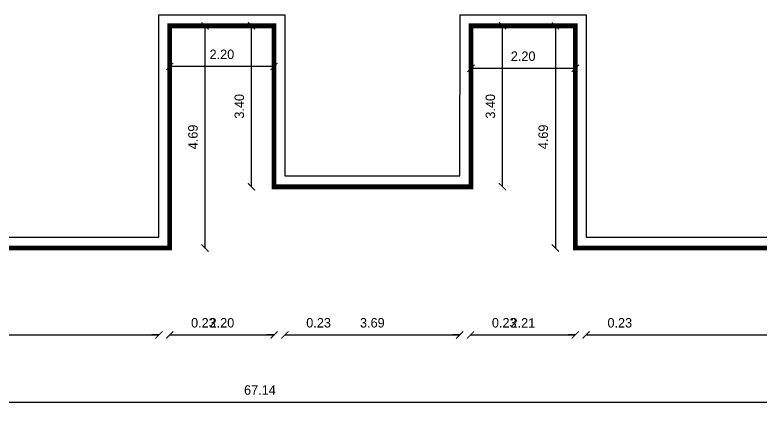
# Model space of a CAD drawing. Header units: metres. Extents: x 6101839 to 6102590, y -6659932 to -6659648.
# Drawn here: x 6102497.78 to 6102513.54, y -6659712.88 to -6659704.61 of the extents above; entities that cross this region are included whole.
import ezdxf

# ---------------------------------------------------------------- set-up
doc = ezdxf.new("R2010")
doc.units = ezdxf.units.M
doc.header["$LTSCALE"] = 500
doc.header["$MEASUREMENT"] = 0
doc.layers.get('0').update_dxf_attribs({"linetype": 'CONTINUOUS'})
doc.layers.get('Defpoints').update_dxf_attribs({"linetype": 'CONTINUOUS'})
for name, color, linetype in [('BLK_1_FLR_3_ROOF_AREA', 54, 'CONTINUOUS'), ('ED', 30, 'CONTINUOUS'), ('wall', 125, 'CONTINUOUS')]:
    doc.layers.add(name, color=color, linetype=linetype)
doc.styles.add('USA TEXT', font='GOTHIC.TTF')
doc.dimstyles.new('1-100-ED', dxfattribs={"dimtxt": 0.2, "dimasz": 0.15, "dimexe": 0.18, "dimexo": 0.0625, "dimgap": 0.15, "dimtad": 1, "dimzin": 0, "dimdsep": 46, "dimtxsty": 'USA TEXT', "dimblk": 'ARCHTICK', "dimcen": 0.1, "dimse1": 1, "dimse2": 1, "dimclrd": 256, "dimclrt": 256, "dimadec": 0, "dimazin": 0, "dimtfac": 1, "dimtofl": 0, "dimtmove": 0, "dimatfit": 3, "dimldrblk": 'ARCHTICK', "dimfxl": 0.18, "dimtolj": 1, "dimtzin": 0, "dimarcsym": 0})

# ---------------------------------------------------------------- blocks, each defined once
blk = doc.blocks.new('_ArchTick')
at = {"color": 0, "linetype": 'ByBlock', "const_width": 0.15}
blk.add_lwpolyline([(-0.5, -0.5), (0.5, 0.5)], dxfattribs=at)
blk = doc.blocks.new('*D91')
at = {"layer": 'Defpoints', "color": 0, "transparency": 16777216}
for p in [(6102481.053, -6659709.307), (6102500.823, -6659709.306), (6102500.823, -6659711.373)]:
    blk.add_point(p, dxfattribs=at)
at = {"layer": 'ED', "lineweight": -2, "transparency": 16777216}
blk.add_line((6102481.053, -6659711.373), (6102500.823, -6659711.373), dxfattribs=at)
at = {"layer": 'ED', "lineweight": -2, "transparency": 16777216, "xscale": 0.15, "yscale": 0.15, "zscale": 0.15, "rotation": 180}
blk.add_blockref('_ArchTick', (6102481.053, -6659711.373), dxfattribs=at)
at = {"layer": 'ED', "lineweight": -2, "transparency": 16777216, "xscale": 0.15, "yscale": 0.15, "zscale": 0.15}
blk.add_blockref('_ArchTick', (6102500.823, -6659711.373), dxfattribs=at)
at = {"layer": 'ED', "transparency": 16777216, "insert": (6102490.938, -6659711.118), "char_height": 0.2, "attachment_point": 5, "style": 'USA TEXT'}
blk.add_mtext('\\A1;19.77', dxfattribs=at)
blk = doc.blocks.new('*D92')
at = {"layer": 'Defpoints', "color": 0, "transparency": 16777216}
for p in [(6102500.823, -6659709.306), (6102501.053, -6659709.537), (6102501.053, -6659711.373)]:
    blk.add_point(p, dxfattribs=at)
at = {"layer": 'ED', "lineweight": -2, "transparency": 16777216}
for p, q in [((6102500.823, -6659711.373), (6102500.673, -6659711.373)), ((6102501.053, -6659711.373), (6102502.174, -6659711.373))]:
    blk.add_line(p, q, dxfattribs=at)
at = {"layer": 'ED', "lineweight": -2, "transparency": 16777216, "xscale": 0.15, "yscale": 0.15, "zscale": 0.15}
blk.add_blockref('_ArchTick', (6102500.823, -6659711.373), dxfattribs=at)
at = {"layer": 'ED', "lineweight": -2, "transparency": 16777216, "xscale": 0.15, "yscale": 0.15, "zscale": 0.15, "rotation": 180}
blk.add_blockref('_ArchTick', (6102501.053, -6659711.373), dxfattribs=at)
at = {"layer": 'ED', "transparency": 16777216, "insert": (6102501.763, -6659711.118), "char_height": 0.2, "attachment_point": 5, "style": 'USA TEXT'}
blk.add_mtext('\\A1;0.23', dxfattribs=at)
blk = doc.blocks.new('*D93')
at = {"layer": 'Defpoints', "color": 0, "transparency": 16777216}
for p in [(6102503.254, -6659708.244), (6102501.053, -6659709.537), (6102503.254, -6659711.373)]:
    blk.add_point(p, dxfattribs=at)
at = {"layer": 'ED', "lineweight": -2, "transparency": 16777216}
blk.add_line((6102501.053, -6659711.373), (6102503.254, -6659711.373), dxfattribs=at)
at = {"layer": 'ED', "lineweight": -2, "transparency": 16777216, "xscale": 0.15, "yscale": 0.15, "zscale": 0.15, "rotation": 180}
blk.add_blockref('_ArchTick', (6102501.053, -6659711.373), dxfattribs=at)
at = {"layer": 'ED', "lineweight": -2, "transparency": 16777216, "xscale": 0.15, "yscale": 0.15, "zscale": 0.15}
blk.add_blockref('_ArchTick', (6102503.254, -6659711.373), dxfattribs=at)
at = {"layer": 'ED', "transparency": 16777216, "insert": (6102502.154, -6659711.118), "char_height": 0.2, "attachment_point": 5, "style": 'USA TEXT'}
blk.add_mtext('\\A1;2.20', dxfattribs=at)
blk = doc.blocks.new('*D94')
at = {"layer": 'Defpoints', "color": 0, "transparency": 16777216}
for p in [(6102503.484, -6659708.014), (6102503.254, -6659708.244), (6102503.484, -6659711.373)]:
    blk.add_point(p, dxfattribs=at)
at = {"layer": 'ED', "lineweight": -2, "transparency": 16777216}
for p, q in [((6102503.254, -6659711.373), (6102503.104, -6659711.373)), ((6102503.484, -6659711.373), (6102504.605, -6659711.373))]:
    blk.add_line(p, q, dxfattribs=at)
at = {"layer": 'ED', "lineweight": -2, "transparency": 16777216, "xscale": 0.15, "yscale": 0.15, "zscale": 0.15}
blk.add_blockref('_ArchTick', (6102503.254, -6659711.373), dxfattribs=at)
at = {"layer": 'ED', "lineweight": -2, "transparency": 16777216, "xscale": 0.15, "yscale": 0.15, "zscale": 0.15, "rotation": 180}
blk.add_blockref('_ArchTick', (6102503.484, -6659711.373), dxfattribs=at)
at = {"layer": 'ED', "transparency": 16777216, "insert": (6102504.194, -6659711.118), "char_height": 0.2, "attachment_point": 5, "style": 'USA TEXT'}
blk.add_mtext('\\A1;0.23', dxfattribs=at)
blk = doc.blocks.new('*D95')
at = {"layer": 'Defpoints', "color": 0, "transparency": 16777216}
for p in [(6102503.484, -6659708.014), (6102507.173, -6659708.014), (6102507.173, -6659711.373)]:
    blk.add_point(p, dxfattribs=at)
at = {"layer": 'ED', "lineweight": -2, "transparency": 16777216}
blk.add_line((6102503.484, -6659711.373), (6102507.173, -6659711.373), dxfattribs=at)
at = {"layer": 'ED', "lineweight": -2, "transparency": 16777216, "xscale": 0.15, "yscale": 0.15, "zscale": 0.15, "rotation": 180}
blk.add_blockref('_ArchTick', (6102503.484, -6659711.373), dxfattribs=at)
at = {"layer": 'ED', "lineweight": -2, "transparency": 16777216, "xscale": 0.15, "yscale": 0.15, "zscale": 0.15}
blk.add_blockref('_ArchTick', (6102507.173, -6659711.373), dxfattribs=at)
at = {"layer": 'ED', "transparency": 16777216, "insert": (6102505.329, -6659711.118), "char_height": 0.2, "attachment_point": 5, "style": 'USA TEXT'}
blk.add_mtext('\\A1;3.69', dxfattribs=at)
blk = doc.blocks.new('*D96')
at = {"layer": 'Defpoints', "color": 0, "transparency": 16777216}
for p in [(6102507.173, -6659708.014), (6102507.403, -6659708.244), (6102507.403, -6659711.373)]:
    blk.add_point(p, dxfattribs=at)
at = {"layer": 'ED', "lineweight": -2, "transparency": 16777216}
for p, q in [((6102507.173, -6659711.373), (6102507.023, -6659711.373)), ((6102507.403, -6659711.373), (6102508.523, -6659711.373))]:
    blk.add_line(p, q, dxfattribs=at)
at = {"layer": 'ED', "lineweight": -2, "transparency": 16777216, "xscale": 0.15, "yscale": 0.15, "zscale": 0.15}
blk.add_blockref('_ArchTick', (6102507.173, -6659711.373), dxfattribs=at)
at = {"layer": 'ED', "lineweight": -2, "transparency": 16777216, "xscale": 0.15, "yscale": 0.15, "zscale": 0.15, "rotation": 180}
blk.add_blockref('_ArchTick', (6102507.403, -6659711.373), dxfattribs=at)
at = {"layer": 'ED', "transparency": 16777216, "insert": (6102508.113, -6659711.118), "char_height": 0.2, "attachment_point": 5, "style": 'USA TEXT'}
blk.add_mtext('\\A1;0.23', dxfattribs=at)
blk = doc.blocks.new('*D97')
at = {"layer": 'Defpoints', "color": 0, "transparency": 16777216}
for p in [(6102507.403, -6659708.244), (6102509.613, -6659709.537), (6102509.613, -6659711.373)]:
    blk.add_point(p, dxfattribs=at)
at = {"layer": 'ED', "lineweight": -2, "transparency": 16777216}
blk.add_line((6102507.403, -6659711.373), (6102509.613, -6659711.373), dxfattribs=at)
at = {"layer": 'ED', "lineweight": -2, "transparency": 16777216, "xscale": 0.15, "yscale": 0.15, "zscale": 0.15, "rotation": 180}
blk.add_blockref('_ArchTick', (6102507.403, -6659711.373), dxfattribs=at)
at = {"layer": 'ED', "lineweight": -2, "transparency": 16777216, "xscale": 0.15, "yscale": 0.15, "zscale": 0.15}
blk.add_blockref('_ArchTick', (6102509.613, -6659711.373), dxfattribs=at)
at = {"layer": 'ED', "transparency": 16777216, "insert": (6102508.508, -6659711.119), "char_height": 0.2, "attachment_point": 5, "style": 'USA TEXT'}
blk.add_mtext('\\A1;2.21', dxfattribs=at)
blk = doc.blocks.new('*D98')
at = {"layer": 'Defpoints', "color": 0, "transparency": 16777216}
for p in [(6102509.843, -6659709.307), (6102509.613, -6659709.537), (6102509.843, -6659711.373)]:
    blk.add_point(p, dxfattribs=at)
at = {"layer": 'ED', "lineweight": -2, "transparency": 16777216}
for p, q in [((6102509.613, -6659711.373), (6102509.463, -6659711.373)), ((6102509.843, -6659711.373), (6102510.964, -6659711.373))]:
    blk.add_line(p, q, dxfattribs=at)
at = {"layer": 'ED', "lineweight": -2, "transparency": 16777216, "xscale": 0.15, "yscale": 0.15, "zscale": 0.15}
blk.add_blockref('_ArchTick', (6102509.613, -6659711.373), dxfattribs=at)
at = {"layer": 'ED', "lineweight": -2, "transparency": 16777216, "xscale": 0.15, "yscale": 0.15, "zscale": 0.15, "rotation": 180}
blk.add_blockref('_ArchTick', (6102509.843, -6659711.373), dxfattribs=at)
at = {"layer": 'ED', "transparency": 16777216, "insert": (6102510.553, -6659711.118), "char_height": 0.2, "attachment_point": 5, "style": 'USA TEXT'}
blk.add_mtext('\\A1;0.23', dxfattribs=at)
blk = doc.blocks.new('*D99')
at = {"layer": 'Defpoints', "color": 0, "transparency": 16777216}
for p in [(6102509.843, -6659709.307), (6102529.843, -6659709.613), (6102529.843, -6659711.373)]:
    blk.add_point(p, dxfattribs=at)
at = {"layer": 'ED', "lineweight": -2, "transparency": 16777216}
blk.add_line((6102509.843, -6659711.373), (6102529.843, -6659711.373), dxfattribs=at)
at = {"layer": 'ED', "lineweight": -2, "transparency": 16777216, "xscale": 0.15, "yscale": 0.15, "zscale": 0.15, "rotation": 180}
blk.add_blockref('_ArchTick', (6102509.843, -6659711.373), dxfattribs=at)
at = {"layer": 'ED', "lineweight": -2, "transparency": 16777216, "xscale": 0.15, "yscale": 0.15, "zscale": 0.15}
blk.add_blockref('_ArchTick', (6102529.843, -6659711.373), dxfattribs=at)
at = {"layer": 'ED', "transparency": 16777216, "insert": (6102519.843, -6659711.118), "char_height": 0.2, "attachment_point": 5, "style": 'USA TEXT'}
blk.add_mtext('\\A1;20.00', dxfattribs=at)
blk = doc.blocks.new('*D225')
at = {"layer": 'Defpoints', "color": 0, "transparency": 16777216}
for p in [(6102501.053, -6659704.844), (6102503.253, -6659704.844), (6102501.053, -6659705.702)]:
    blk.add_point(p, dxfattribs=at)
at = {"layer": 'ED', "lineweight": -2, "transparency": 16777216}
blk.add_line((6102503.253, -6659705.702), (6102501.053, -6659705.702), dxfattribs=at)
at = {"layer": 'ED', "lineweight": -2, "transparency": 16777216, "xscale": 0.15, "yscale": 0.15, "zscale": 0.15, "rotation": 180}
blk.add_blockref('_ArchTick', (6102501.053, -6659705.702), dxfattribs=at)
at = {"layer": 'ED', "lineweight": -2, "transparency": 16777216, "xscale": 0.15, "yscale": 0.15, "zscale": 0.15}
blk.add_blockref('_ArchTick', (6102503.253, -6659705.702), dxfattribs=at)
at = {"layer": 'ED', "transparency": 16777216, "insert": (6102502.153, -6659705.447), "char_height": 0.2, "attachment_point": 5, "style": 'USA TEXT'}
blk.add_mtext('\\A1;2.20', dxfattribs=at)
blk = doc.blocks.new('*D226')
at = {"layer": 'Defpoints', "color": 0, "transparency": 16777216}
for p in [(6102501.053, -6659704.844), (6102501.798, -6659704.844), (6102501.053, -6659709.537)]:
    blk.add_point(p, dxfattribs=at)
at = {"layer": 'ED', "lineweight": -2, "transparency": 16777216}
blk.add_line((6102501.798, -6659709.537), (6102501.798, -6659704.844), dxfattribs=at)
at = {"layer": 'ED', "lineweight": -2, "transparency": 16777216, "xscale": 0.15, "yscale": 0.15, "zscale": 0.15}
for p, rotation in [((6102501.798, -6659704.844), 90), ((6102501.798, -6659709.537), 270)]:
    blk.add_blockref('_ArchTick', p, dxfattribs=dict(at, rotation=rotation))
at = {"layer": 'ED', "transparency": 16777216, "insert": (6102501.543, -6659707.191), "char_height": 0.2, "attachment_point": 5, "rotation": 90, "style": 'USA TEXT'}
blk.add_mtext('\\A1;4.69', dxfattribs=at)
blk = doc.blocks.new('*D227')
at = {"layer": 'Defpoints', "color": 0, "transparency": 16777216}
for p in [(6102502.777, -6659704.844), (6102503.253, -6659704.844), (6102503.254, -6659708.244)]:
    blk.add_point(p, dxfattribs=at)
at = {"layer": 'ED', "lineweight": -2, "transparency": 16777216}
blk.add_line((6102502.777, -6659708.244), (6102502.777, -6659704.844), dxfattribs=at)
at = {"layer": 'ED', "lineweight": -2, "transparency": 16777216, "xscale": 0.15, "yscale": 0.15, "zscale": 0.15}
for p, rotation in [((6102502.777, -6659704.844), 90), ((6102502.777, -6659708.244), 270)]:
    blk.add_blockref('_ArchTick', p, dxfattribs=dict(at, rotation=rotation))
at = {"layer": 'ED', "transparency": 16777216, "insert": (6102502.522, -6659706.544), "char_height": 0.2, "attachment_point": 5, "rotation": 90, "style": 'USA TEXT'}
blk.add_mtext('\\A1;3.40', dxfattribs=at)
blk = doc.blocks.new('*D228')
at = {"layer": 'Defpoints', "color": 0, "transparency": 16777216}
for p in [(6102507.413, -6659704.843), (6102508.078, -6659704.843), (6102507.403, -6659708.244)]:
    blk.add_point(p, dxfattribs=at)
at = {"layer": 'ED', "lineweight": -2, "transparency": 16777216}
blk.add_line((6102508.078, -6659708.244), (6102508.078, -6659704.843), dxfattribs=at)
at = {"layer": 'ED', "lineweight": -2, "transparency": 16777216, "xscale": 0.15, "yscale": 0.15, "zscale": 0.15}
for p, rotation in [((6102508.078, -6659704.843), 90), ((6102508.078, -6659708.244), 270)]:
    blk.add_blockref('_ArchTick', p, dxfattribs=dict(at, rotation=rotation))
at = {"layer": 'ED', "transparency": 16777216, "insert": (6102507.822, -6659706.544), "char_height": 0.2, "attachment_point": 5, "rotation": 90, "style": 'USA TEXT'}
blk.add_mtext('\\A1;3.40', dxfattribs=at)
blk = doc.blocks.new('*D229')
at = {"layer": 'Defpoints', "color": 0, "transparency": 16777216}
for p in [(6102507.413, -6659704.843), (6102509.613, -6659704.844), (6102507.413, -6659705.742)]:
    blk.add_point(p, dxfattribs=at)
at = {"layer": 'ED', "lineweight": -2, "transparency": 16777216}
blk.add_line((6102509.613, -6659705.742), (6102507.413, -6659705.742), dxfattribs=at)
at = {"layer": 'ED', "lineweight": -2, "transparency": 16777216, "xscale": 0.15, "yscale": 0.15, "zscale": 0.15, "rotation": 180}
blk.add_blockref('_ArchTick', (6102507.413, -6659705.742), dxfattribs=at)
at = {"layer": 'ED', "lineweight": -2, "transparency": 16777216, "xscale": 0.15, "yscale": 0.15, "zscale": 0.15}
blk.add_blockref('_ArchTick', (6102509.613, -6659705.742), dxfattribs=at)
at = {"layer": 'ED', "transparency": 16777216, "insert": (6102508.513, -6659705.487), "char_height": 0.2, "attachment_point": 5, "style": 'USA TEXT'}
blk.add_mtext('\\A1;2.20', dxfattribs=at)
blk = doc.blocks.new('*D230')
at = {"layer": 'Defpoints', "color": 0, "transparency": 16777216}
for p in [(6102509.613, -6659704.844), (6102509.193, -6659709.537), (6102509.613, -6659709.537)]:
    blk.add_point(p, dxfattribs=at)
at = {"layer": 'ED', "lineweight": -2, "transparency": 16777216}
blk.add_line((6102509.193, -6659704.844), (6102509.193, -6659709.537), dxfattribs=at)
at = {"layer": 'ED', "lineweight": -2, "transparency": 16777216, "xscale": 0.15, "yscale": 0.15, "zscale": 0.15}
for p, rotation in [((6102509.193, -6659704.844), 90), ((6102509.193, -6659709.537), 270)]:
    blk.add_blockref('_ArchTick', p, dxfattribs=dict(at, rotation=rotation))
at = {"layer": 'ED', "transparency": 16777216, "insert": (6102508.938, -6659707.19), "char_height": 0.2, "attachment_point": 5, "rotation": 90, "style": 'USA TEXT'}
blk.add_mtext('\\A1;4.69', dxfattribs=at)
blk = doc.blocks.new('*D241')
at = {"layer": 'Defpoints', "color": 0, "transparency": 16777216}
for p in [(6102469.388, -6659709.537), (6102536.524, -6659710.664), (6102536.524, -6659712.793)]:
    blk.add_point(p, dxfattribs=at)
at = {"layer": 'ED', "lineweight": -2, "transparency": 16777216}
blk.add_line((6102469.388, -6659712.793), (6102536.524, -6659712.793), dxfattribs=at)
at = {"layer": 'ED', "lineweight": -2, "transparency": 16777216, "xscale": 0.15, "yscale": 0.15, "zscale": 0.15, "rotation": 180}
blk.add_blockref('_ArchTick', (6102469.388, -6659712.793), dxfattribs=at)
at = {"layer": 'ED', "lineweight": -2, "transparency": 16777216, "xscale": 0.15, "yscale": 0.15, "zscale": 0.15}
blk.add_blockref('_ArchTick', (6102536.524, -6659712.793), dxfattribs=at)
at = {"layer": 'ED', "transparency": 16777216, "insert": (6102502.956, -6659712.538), "char_height": 0.2, "attachment_point": 5, "style": 'USA TEXT'}
blk.add_mtext('\\A1;67.14', dxfattribs=at)

msp = doc.modelspace()

# ---------------------------------------------------------------- linework, layer by layer
at = {"layer": 'BLK_1_FLR_3_ROOF_AREA', "const_width": 0.1}
msp.add_lwpolyline([(6102536.74503, -6659709.68953), (6102529.84318, -6659709.68953), (6102529.84318, -6659709.53802), (6102509.61319, -6659709.53798), (6102509.61289, -6659704.84379), (6102507.41319, -6659704.84379), (6102507.41319, -6659708.24466), (6102503.25319, -6659708.24466), (6102503.25319, -6659704.84429), (6102501.05319, -6659704.84429), (6102501.05319, -6659709.53802), (6102480.8232, -6659709.53802)], dxfattribs=at)
at = {"layer": 'wall', "color": 9, "linetype": 'ByBlock'}
for p, q in [((6102500.82318, -6659709.30746), (6102500.82287, -6659704.61387)), ((6102500.82287, -6659704.61387), (6102503.48313, -6659704.61387)), ((6102503.48313, -6659704.61387), (6102503.48405, -6659708.0141)), ((6102507.17327, -6659708.0141), (6102507.18419, -6659704.61342)), ((6102507.18419, -6659704.61342), (6102509.84317, -6659704.61356)), ((6102509.84317, -6659704.61356), (6102509.84317, -6659709.30742)), ((6102501.05319, -6659709.53746), (6102501.05289, -6659704.84387)), ((6102501.05289, -6659704.84387), (6102503.25319, -6659704.84387)), ((6102503.25319, -6659704.84387), (6102503.25411, -6659708.2441)), ((6102507.40253, -6659708.2441), (6102507.41345, -6659704.84344)), ((6102507.41345, -6659704.84344), (6102509.61317, -6659704.84355)), ((6102509.61317, -6659704.84355), (6102509.61317, -6659709.53742)), ((6102503.48405, -6659708.0141), (6102507.17327, -6659708.0141)), ((6102503.25411, -6659708.2441), (6102507.40253, -6659708.2441)), ((6102481.05321, -6659709.30746), (6102500.82318, -6659709.30746)), ((6102509.84317, -6659709.30742), (6102530.07318, -6659709.30746)), ((6102480.8232, -6659709.53746), (6102501.05319, -6659709.53746)), ((6102509.61317, -6659709.53742), (6102529.84318, -6659709.53746))]:
    msp.add_line(p, q, dxfattribs=at)

# ---------------------------------------------------------------- dimensions: what is measured, and where the dimension line sits
at = {"layer": 'ED'}
for base, p1, p2, picture, middle in [((6102501.79793, -6659704.84387), (6102501.05319, -6659709.53746), (6102501.05289, -6659704.84387), '*D226', (6102501.5429, -6659707.19066)), ((6102502.77712, -6659704.84387), (6102503.25411, -6659708.2441), (6102503.25319, -6659704.84387), '*D227', (6102502.52209, -6659706.54398)), ((6102508.07753, -6659704.84344), (6102507.40253, -6659708.2441), (6102507.41345, -6659704.84344), '*D228', (6102507.8225, -6659706.54377)), ((6102509.19297, -6659709.53742), (6102509.61317, -6659704.84355), (6102509.61317, -6659709.53742), '*D230', (6102508.93793, -6659707.19049))]:
    dim = msp.add_linear_dim(base=base, p1=p1, p2=p2, angle=90, dimstyle='1-100-ED', dxfattribs=at)
    dim.commit()
    dim.dimension.update_dxf_attribs({"geometry": picture, "text_midpoint": middle})
for base, p1, p2, picture, middle in [((6102501.05289, -6659705.70199), (6102503.25319, -6659704.84387), (6102501.05289, -6659704.84387), '*D225', (6102502.15304, -6659705.44695)), ((6102507.41345, -6659705.7418), (6102509.61317, -6659704.84355), (6102507.41345, -6659704.84344), '*D229', (6102508.51331, -6659705.48677)), ((6102503.48405, -6659711.37336), (6102503.25411, -6659708.2441), (6102503.48405, -6659708.0141), '*D94', (6102504.19428, -6659711.11833)), ((6102507.17327, -6659711.37336), (6102503.48405, -6659708.0141), (6102507.17327, -6659708.0141), '*D95', (6102505.32866, -6659711.11833)), ((6102507.40253, -6659711.37336), (6102507.17327, -6659708.0141), (6102507.40253, -6659708.2441), '*D96', (6102508.11276, -6659711.11833)), ((6102503.25411, -6659711.37336), (6102501.05319, -6659709.53746), (6102503.25411, -6659708.2441), '*D93', (6102502.15365, -6659711.11833)), ((6102509.61317, -6659711.37336), (6102507.40253, -6659708.2441), (6102509.61317, -6659709.53742), '*D97', (6102508.50785, -6659711.11894)), ((6102500.82318, -6659711.37336), (6102481.05321, -6659709.30746), (6102500.82318, -6659709.30618), '*D91', (6102490.93819, -6659711.11833)), ((6102501.05319, -6659711.37336), (6102500.82318, -6659709.30618), (6102501.05319, -6659709.53746), '*D92', (6102501.76342, -6659711.11833)), ((6102509.84317, -6659711.37336), (6102509.61317, -6659709.53742), (6102509.84317, -6659709.30742), '*D98', (6102510.5534, -6659711.11833)), ((6102529.84318, -6659711.37336), (6102509.84317, -6659709.30742), (6102529.84318, -6659709.61321), '*D99', (6102519.84317, -6659711.11833)), ((6102536.52446, -6659712.79311), (6102469.38843, -6659709.53746), (6102536.52446, -6659710.66377), '*D241', (6102502.95645, -6659712.53808))]:
    dim = msp.add_linear_dim(base=base, p1=p1, p2=p2, dimstyle='1-100-ED', dxfattribs=at)
    dim.commit()
    dim.dimension.update_dxf_attribs({"geometry": picture, "text_midpoint": middle})

doc.saveas('drawing.dxf')
